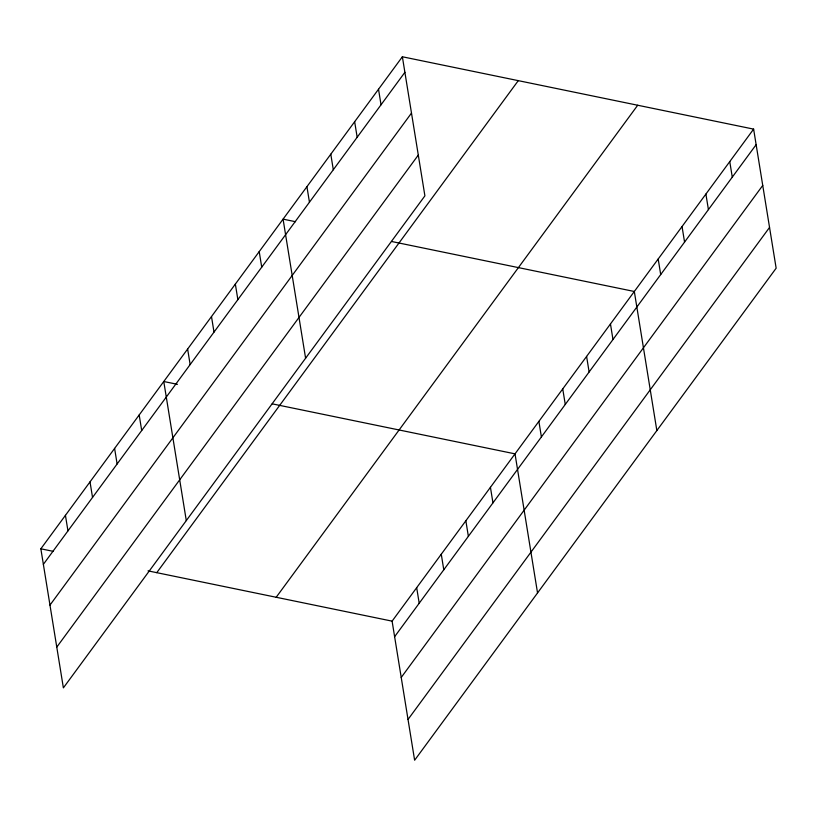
<?xml version="1.0" encoding="UTF-8"?>
<svg xmlns="http://www.w3.org/2000/svg" width="817" height="817" viewBox="0 0 817 817"><rect width="100%" height="100%" fill="white"/><g stroke="black" fill="none" stroke-linecap="round" stroke-linejoin="round"><path stroke-width="1.23" d="M402.373 56.771L424.901 195.855L63.379 687.883L40.85 548.799L402.373 56.771L753.621 129.117L776.15 268.201L414.627 760.229L392.099 621.145L753.621 129.117M43.372 564.343L404.895 72.315M49.97 605.111L411.492 113.083M56.771 647.115L418.294 155.087M156.762 572.666L518.284 80.638M276.187 597.268L637.709 105.24M394.621 636.698L756.144 144.67M401.218 677.467L762.741 185.439M408.02 719.46L769.543 227.432M295.529 221.703L283.07 219.14L305.599 358.224M391.506 241.475L634.319 291.485L656.848 430.569M177.473 384.327L163.768 381.508L186.296 520.592M272.204 403.843L515.016 453.854L537.545 592.948M40.85 548.799L53.309 551.363M148.04 570.869L392.099 621.145M729.765 161.592L732.277 177.136M705.898 194.068L708.421 209.612M682.042 226.534L684.564 242.087M658.185 259.009L660.698 274.563M610.462 323.961L612.975 339.504M586.596 356.437L589.118 371.98M562.739 388.912L565.262 404.456M538.883 421.378L541.395 436.932M490.435 487.31L492.957 502.863M465.853 520.776L468.366 536.32M378.516 89.237L381.028 104.79M441.272 554.232L443.784 569.776M354.649 121.713L357.172 137.266M416.68 587.689L419.203 603.232M330.793 154.188L333.305 169.742M306.926 186.664L309.449 202.208M259.214 251.605L261.726 267.159M235.347 284.081L237.87 299.635M211.491 316.557L214.003 332.111M187.624 349.033L190.147 364.576M139.186 414.965L141.698 430.508M114.605 448.421L117.117 463.974M90.013 481.877L92.535 497.43M65.431 515.333L67.954 530.887"/></g></svg>
